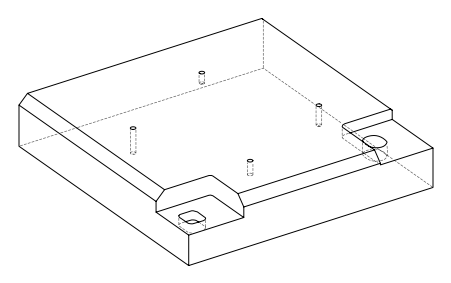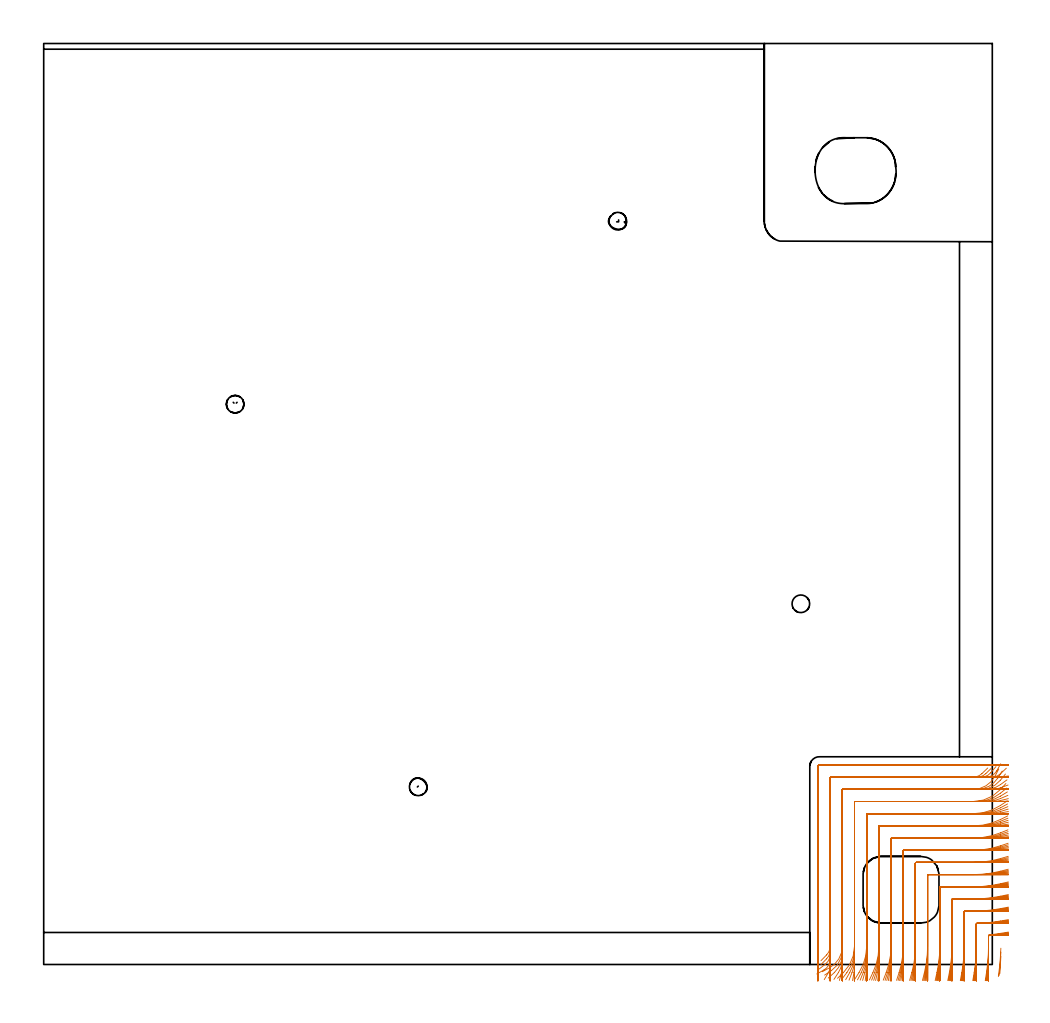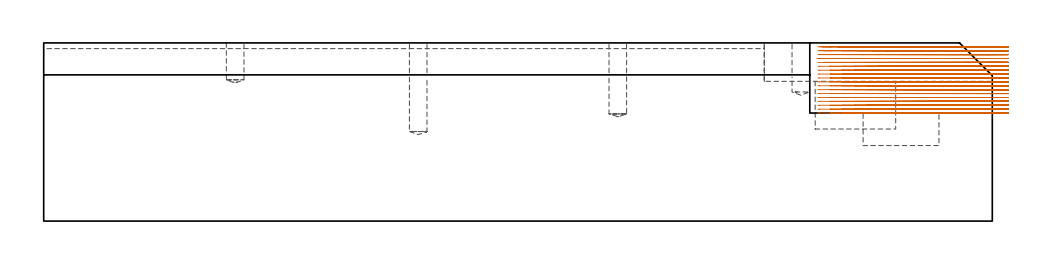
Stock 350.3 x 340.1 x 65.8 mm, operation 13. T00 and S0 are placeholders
(PLAN: 15 operations, 6 tool changes, 86.7 min)
(1 SPOT_DRILL | STEP1POCKET | NXT0321_9005460120000 | 0.03 min | 0 mm3)
(2 SPOT_DRILL_1 | STEP1POCKET_1 | NXT0321_9005460120000 | 0.03 min | 0 mm3)
(3 SPOT_DRILL_2 | STEP1POCKET_2 | NXT0321_9005460120000 | 0.03 min | 0 mm3)
(4 SPOT_DRILL_3 | STEP1POCKET_3 | NXT0321_9005460120000 | 0.03 min | 0 mm3)
(5 DRILL_BLIND_HOLE_INTO_CENTER | STEP1POCKET | NXT0301_036 | 0.07 min | 461 mm3)
(6 DRILL_BLIND_HOLE_INTO_CENTER_1 | STEP1POCKET_1 | NXT0301_036 | 0.15 min | 1090 mm3)
(7 DRILL_BLIND_HOLE_INTO_CENTER_2 | STEP1POCKET_2 | NXT0301_036 | 0.09 min | 610 mm3)
(8 DRILL_BLIND_HOLE_INTO_CENTER_3 | STEP1POCKET_3 | NXT0301_036 | 0.12 min | 876 mm3)
(9 AREA_MILL | FG_CHAMFER_SURFACE | UGT0205_001 | 2.28 min | 589 mm3)
(10 AREA_MILL_1 | FG_CHAMFER_SURFACE_1 | UGT0205_001 | 11.5 min | 20148 mm3)
(11 AREA_MILL_2 | FG_CHAMFER_SURFACE_2 | UGT0205_001 | 7.81 min | 14885 mm3)
(12 MILL_CORNER_NOTCH_RECTANGULAR | CORNER_NOTCH_RECTANGULAR | NXT0201_011 | Follow Part, ap 3, ae 75% | 9.17 min | 86854 mm3)
(13 MILL_CORNER_NOTCH_RECTANGULAR_1 | CORNER_NOTCH_RECTANGULAR_1 | NXT0201_008 | Follow Part, ap 1.5, ae 75% | 53.15 min | 132902 mm3)
(14 MILL_RECTANGULAR_POCKET | POCKET_RECTANGULAR_STRAIGHT | UGT0201_133 | Follow Part, ap 3.75, ae 75% | 0.95 min | 10909 mm3)
(15 MILL_RECTANGULAR_POCKET_1 | POCKET_RECTANGULAR_STRAIGHT_1 | NXT0201_011 | Follow Part, ap 3, ae 75% | 1.31 min | 7810 mm3)
(TOOL NXT0321_9005460120000 | NC Spot Drill, 142deg, 12mm, Carbide, Uncoated | D12 PA142 FL30 Z2)
(TOOL NXT0301_036 | Carbide Drill 6.5mm [860.1-0650-033A1-MM 2214] | D6.5 PA140 FL53 Z2)
(TOOL UGT0205_001 | Chamfer Mill 20 x 3 x 45 deg. | D20 FL50 Z2)
(TOOL NXT0201_011 | ENDMILL 12mm [2P460-1200-NA 1630] | D12 FL38 Z6)
(TOOL NXT0201_008 | ENDMILL 6mm [2P460-0600-NA 1630] | D6 FL26 Z6)
(TOOL UGT0201_133 | Carbide End Mill 15.0 | D15 FL30 Z4)
(OP 13 MILL_CORNER_NOTCH_RECTANGULAR_1)
G17 G21 G94 G90
T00 M6
G54
G17 G0 G90 X353.463 Y6.009 S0 M3
G43 Z75.8 H1
Z64.361
G94 G1 X353.3 Y3.014 F250.
G2 X352.903 Y-1.492 R67.5
G1 X352.539 Y-4.47
G0 Z75.8
X356.262 Y11.971
Z64.361
G1 X353.3 Y11.496
G2 X349.168 Y10.972 R63. F500.
G3 X348.9 Y10.678 R0.3
G1 Y6.687
G2 X348.151 Y-3. R63.
G1 X347.69 Y-5.964 F250.
G0 Z75.8
X356.256 Y16.57
Z64.361
G1 X353.3 Y16.058
G2 X344.689 Y15.216 R58.5 F500.
G3 X344.4 Y14.92 R0.3
G1 Y6.687
G2 X343.592 Y-3. R58.5
G1 X343.096 Y-5.959 F250.
G0 Z75.8
X356.248 Y21.185
Z64.361
G1 X353.3 Y20.631
G2 X343.318 Y19.7 R54. F500.
G1 X340.196
G3 X339.9 Y19.404 R0.3
G1 Y6.687
G2 X339.024 Y-3. R54.
G1 X338.486 Y-5.951 F250.
G0 Z75.8
X356.238 Y25.822
Z64.361
G1 X353.3 Y25.217
G2 X343.318 Y24.2 R49.5 F500.
G1 X335.696
G3 X335.4 Y23.904 R0.3
G1 Y6.687
G2 X334.443 Y-3. R49.5
G1 X333.856 Y-5.942 F250.
G0 Z75.8
X356.225 Y30.487
Z64.361
G1 X353.3 Y29.821
G2 X343.318 Y28.7 R45. F500.
G1 X331.196
G3 X330.9 Y28.404 R0.3
G1 Y6.687
G2 X329.845 Y-3. R45.
G1 X329.199 Y-5.93 F250.
G0 Z75.8
X356.207 Y35.189
Z64.361
G1 X353.3 Y34.449
G2 X343.318 Y33.2 R40.5 F500.
G1 X326.697
G3 X326.4 Y32.903 R0.3
G1 Y6.687
G2 X325.225 Y-3. R40.5
G1 X324.507 Y-5.913 F250.
G0 Z75.8
X356.182 Y39.943
Z64.361
G1 X353.3 Y39.112
G2 X343.318 Y37.7 R36. F500.
G1 X322.197
G3 X321.9 Y37.403 R0.3
G1 Y6.687
G2 X320.572 Y-3. R36.
G1 X319.765 Y-5.889 F250.
G0 Z75.8
X356.145 Y44.774
Z64.361
G1 X353.3 Y43.823
G2 X343.318 Y42.2 R31.5 F500.
G1 X317.697
G3 X317.4 Y41.903 R0.3
G1 Y6.687
G2 X315.874 Y-3. R31.5
G1 X314.951 Y-5.855 F250.
G0 Z75.8
X356.087 Y49.722
Z64.361
G1 X353.3 Y48.613
G2 X343.318 Y46.7 R27. F500.
G1 X313.197
G3 X312.9 Y46.403 R0.3
G1 Y6.687
G2 X311.103 Y-3. R27.
G1 X310.026 Y-5.8 F250.
G0 Z75.8
X355.989 Y54.866
Z64.361
G1 X353.3 Y53.535
G2 X343.318 Y51.2 R22.5 F500.
G1 X308.697
G3 X308.4 Y50.903 R0.3
G1 Y6.687
G2 X306.208 Y-3. R22.5
G1 X304.917 Y-5.708 F250.
G0 Z75.8
X355.796 Y60.385
Z64.361
G1 X353.3 Y58.721
G2 X343.318 Y55.7 R18. F500.
G1 X304.197
G3 X303.9 Y55.403 R0.3
G1 Y6.687
G2 X301.071 Y-3. R18.
G1 X299.457 Y-5.529 F250.
G0 Z75.8
X355.32 Y66.829
Z64.361
G1 X353.3 Y64.611
G2 X343.318 Y60.2 R13.5 F500.
G1 X299.697
G3 X299.4 Y59.903 R0.3
G1 Y6.687
G2 X295.303 Y-3. R13.5
G1 X293.151 Y-5.09 F250.
G0 Z75.8
X352.684 Y72.189
Z64.361
G1 X351.294 Y69.53
G2 X343.318 Y64.7 R9. F500.
G1 X295.198
G3 X294.9 Y64.402 R0.3
G1 Y6.687
G2 X290.167 Y-1.238 R9.
G1 X287.526 Y-2.66 F250.
G0 Z75.8
X348.604 Y72.558
Z64.361
G1 X346.451 Y70.469
G2 X343.318 Y69.2 R4.5 F500.
G1 X290.698
G3 X290.4 Y68.902 R0.3
G1 Y6.687
G2 X289.124 Y3.547 R4.5
G1 X287.03 Y1.398 F250.
G0 Z75.8
X346.318 Y73.7
Z64.361
G1 X343.318
X286.4 F500.
G3 X285.9 Y73.2 R0.5
G1 Y6.687
Y3.687 F250.
G0 Z75.8
X353.463 Y4.565
Z62.922
G1 X353.3 Y1.569
G2 X353.105 Y-1.065 R67.5
G1 X352.824 Y-4.052
G0 Z75.8
X356.272 Y11.689
Z62.922
G1 X353.3 Y11.282
G2 X349.175 Y10.855 R63. F500.
G3 X348.9 Y10.561 R0.3
G1 Y5.242
G2 X348.359 Y-3. R63.
G1 X347.966 Y-5.974 F250.
G0 Z75.8
X356.268 Y16.266
Z62.922
G1 X353.3 Y15.828
G2 X344.753 Y15.2 R58.5 F500.
G1 X344.696
G3 X344.4 Y14.904 R0.3
G1 Y5.242
G2 X343.816 Y-3. R58.5
G1 X343.394 Y-5.97 F250.
G0 Z75.8
X356.262 Y20.856
Z62.922
G1 X353.3 Y20.381
G2 X344.753 Y19.7 R54. F500.
G1 X340.196
G3 X339.9 Y19.404 R0.3
G1 Y5.242
G2 X339.267 Y-3. R54.
G1 X338.809 Y-5.965 F250.
G0 Z75.8
X356.255 Y25.461
Z62.922
G1 X353.3 Y24.943
G2 X344.753 Y24.2 R49.5 F500.
G1 X335.696
G3 X335.4 Y23.904 R0.3
G1 Y5.242
G2 X334.709 Y-3. R49.5
G1 X334.209 Y-5.958 F250.
G0 Z75.8
X356.245 Y30.089
Z62.922
G1 X353.3 Y29.519
G2 X344.753 Y28.7 R45. F500.
G1 X331.196
G3 X330.9 Y28.404 R0.3
G1 Y5.242
G2 X330.139 Y-3. R45.
G1 X329.589 Y-5.949 F250.
G0 Z75.8
X356.232 Y34.745
Z62.922
G1 X353.3 Y34.112
G2 X344.753 Y33.2 R40.5 F500.
G1 X326.697
G3 X326.4 Y32.903 R0.3
G1 Y5.242
G2 X325.552 Y-3. R40.5
G1 X324.942 Y-5.937 F250.
G0 Z75.8
X356.214 Y39.442
Z62.922
G1 X353.3 Y38.729
G2 X344.753 Y37.7 R36. F500.
G1 X322.197
G3 X321.9 Y37.403 R0.3
G1 Y5.242
G2 X320.944 Y-3. R36.
G1 X320.257 Y-5.92 F250.
G0 Z75.8
X356.187 Y44.196
Z62.922
G1 X353.3 Y43.382
G2 X344.753 Y42.2 R31.5 F500.
G1 X317.697
G3 X317.4 Y41.903 R0.3
G1 Y5.242
G2 X316.303 Y-3. R31.5
G1 X315.518 Y-5.895 F250.
G0 Z75.8
X356.146 Y49.038
Z62.922
G1 X353.3 Y48.088
G2 X344.753 Y46.7 R27. F500.
G1 X313.197
G3 X312.9 Y46.403 R0.3
G1 Y5.242
G2 X311.611 Y-3. R27.
G1 X310.695 Y-5.857 F250.
G0 Z75.8
X356.075 Y54.026
Z62.922
G1 X353.3 Y52.887
G2 X344.753 Y51.2 R22.5 F500.
G1 X308.697
G3 X308.4 Y50.903 R0.3
G1 Y5.242
G2 X306.836 Y-3. R22.5
G1 X305.737 Y-5.791 F250.
G0 Z75.8
X355.94 Y59.283
Z62.922
G1 X353.3 Y57.859
G2 X344.753 Y55.7 R18. F500.
G1 X304.197
G3 X303.9 Y55.403 R0.3
G1 Y5.242
G2 X301.902 Y-3. R18.
G1 X300.528 Y-5.667 F250.
G0 Z75.8
X355.622 Y65.149
Z62.922
G1 X353.3 Y63.25
G2 X344.753 Y60.2 R13.5 F500.
G1 X299.697
G3 X299.4 Y59.903 R0.3
G1 Y5.242
G2 X296.592 Y-3. R13.5
G1 X294.76 Y-5.376 F250.
G0 Z75.8
X353.965 Y71.432
Z62.922
G1 X352.363 Y68.895
G2 X344.753 Y64.7 R9. F500.
G1 X295.198
G3 X294.9 Y64.402 R0.3
G1 Y5.242
G2 X290.876 Y-2.257 R9.
G1 X288.376 Y-3.916 F250.
G0 Z75.8
X350.041 Y72.564
Z62.922
G1 X347.89 Y70.473
G2 X344.753 Y69.2 R4.5 F500.
G1 X290.698
G3 X290.4 Y68.902 R0.3
G1 Y5.242
G2 X289.119 Y2.098 R4.5
G1 X287.023 Y-0.048 F250.
G0 Z75.8
X347.753 Y73.7
Z62.922
G1 X344.753
X286.4 F500.
G3 X285.9 Y73.2 R0.5
G1 Y5.242
Y2.242 F250.
G0 Z75.8
X353.463 Y2.99
Z61.483
G1 X353.3 Y-0.006
G2 X353.281 Y-0.335 R67.5
G1 X353.103 Y-3.33
G0 Z75.8
X356.281 Y11.426
Z61.483
G1 X353.3 Y11.092
G2 X349.182 Y10.767 R63. F500.
G3 X348.9 Y10.471 R0.3
G1 Y3.667
G2 X348.546 Y-3. R63.
G1 X348.229 Y-5.983 F250.
G0 Z75.8
X356.278 Y15.982
Z61.483
G1 X353.3 Y15.622
G2 X346.286 Y15.2 R58.5 F500.
G1 X344.696
G3 X344.4 Y14.904 R0.3
G1 Y3.667
G2 X344.019 Y-3. R58.5
G1 X343.677 Y-5.98 F250.
G0 Z75.8
X356.275 Y20.547
Z61.483
G1 X353.3 Y20.157
G2 X346.286 Y19.7 R54. F500.
G1 X340.196
G3 X339.9 Y19.404 R0.3
G1 Y3.667
G2 X339.487 Y-3. R54.
G1 X339.116 Y-5.977 F250.
G0 Z75.8
X356.27 Y25.125
Z61.483
G1 X353.3 Y24.699
G2 X346.286 Y24.2 R49.5 F500.
G1 X335.696
G3 X335.4 Y23.904 R0.3
G1 Y3.667
G2 X334.949 Y-3. R49.5
G1 X334.545 Y-5.973 F250.
G0 Z75.8
X356.263 Y29.718
Z61.483
G1 X353.3 Y29.25
G2 X346.286 Y28.7 R45. F500.
G1 X331.196
G3 X330.9 Y28.404 R0.3
G1 Y3.667
G2 X330.403 Y-3. R45.
G1 X329.959 Y-5.967 F250.
G0 Z75.8
X356.255 Y34.332
Z61.483
G1 X353.3 Y33.812
G2 X346.286 Y33.2 R40.5 F500.
G1 X326.697
G3 X326.4 Y32.903 R0.3
G1 Y3.667
G2 X325.847 Y-3. R40.5
G1 X325.354 Y-5.959 F250.
G0 Z75.8
X356.243 Y38.974
Z61.483
G1 X353.3 Y38.39
G2 X346.286 Y37.7 R36. F500.
G1 X322.197
G3 X321.9 Y37.403 R0.3
G1 Y3.667
G2 X321.277 Y-3. R36.
G1 X320.722 Y-5.948 F250.
G0 Z75.8
X356.225 Y43.659
Z61.483
G1 X353.3 Y42.991
G2 X346.286 Y42.2 R31.5 F500.
G1 X317.697
G3 X317.4 Y41.903 R0.3
G1 Y3.667
G2 X316.686 Y-3. R31.5
G1 X316.051 Y-5.932 F250.
G0 Z75.8
X356.197 Y48.406
Z61.483
G1 X353.3 Y47.627
G2 X346.286 Y46.7 R27. F500.
G1 X313.197
G3 X312.9 Y46.403 R0.3
G1 Y3.667
G2 X312.064 Y-3. R27.
G1 X311.323 Y-5.907 F250.
G0 Z75.8
X356.151 Y53.257
Z61.483
G1 X353.3 Y52.321
G2 X346.286 Y51.2 R22.5 F500.
G1 X308.697
G3 X308.4 Y50.903 R0.3
G1 Y3.667
G2 X307.39 Y-3. R22.5
G1 X306.501 Y-5.865 F250.
G0 Z75.8
X356.063 Y58.292
Z61.483
G1 X353.3 Y57.123
G2 X346.286 Y55.7 R18. F500.
G1 X304.197
G3 X303.9 Y55.403 R0.3
G1 Y3.667
G2 X302.62 Y-3. R18.
G1 X301.509 Y-5.787 F250.
G0 Z75.8
X355.863 Y63.724
Z61.483
G1 X353.3 Y62.165
G2 X346.286 Y60.2 R13.5 F500.
G1 X299.697
G3 X299.4 Y59.903 R0.3
G1 Y3.667
G2 X297.639 Y-3. R13.5
G1 X296.157 Y-5.609 F250.
G0 Z75.8
X355.157 Y70.338
Z61.483
G1 X353.261 Y68.013
G2 X346.286 Y64.7 R9. F500.
G1 X295.198
G3 X294.9 Y64.402 R0.3
G1 Y3.667
G2 X291.946 Y-3. R9.
G1 X289.723 Y-5.015 F250.
G0 Z75.8
X351.659 Y73.083
Z61.483
G1 X349.721 Y70.793
G2 X346.286 Y69.2 R4.5 F500.
G1 X290.698
G3 X290.4 Y68.902 R0.3
G1 Y3.667
G2 X288.648 Y0.104 R4.5
G1 X286.272 Y-1.728 F250.
G0 Z75.8
X349.286 Y73.7
Z61.483
G1 X346.286
X286.4 F500.
G3 X285.9 Y73.2 R0.5
G1 Y3.667
Y0.667 F250.
G0 Z75.8
X356.289 Y11.174
Z60.044
G1 X353.3 Y10.923
G2 X349.19 Y10.711 R63. F500.
G3 X348.9 Y10.415 R0.3
G1 Y1.89
G2 X348.71 Y-3. R63.
G1 X348.477 Y-5.991 F250.
G0 Z75.8
X356.288 Y15.711
Z60.044
G1 X353.3 Y15.44
G2 X348.009 Y15.2 R58.5 F500.
G1 X344.696
G3 X344.4 Y14.904 R0.3
G1 Y1.89
G2 X344.195 Y-3. R58.5
G1 X343.944 Y-5.99 F250.
G0 Z75.8
X356.286 Y20.254
Z60.044
G1 X353.3 Y19.96
G2 X348.009 Y19.7 R54. F500.
G1 X340.196
G3 X339.9 Y19.404 R0.3
G1 Y1.89
G2 X339.678 Y-3. R54.
G1 X339.406 Y-5.988 F250.
G0 Z75.8
X356.283 Y24.804
Z60.044
G1 X353.3 Y24.484
G2 X348.009 Y24.2 R49.5 F500.
G1 X335.696
G3 X335.4 Y23.904 R0.3
G1 Y1.89
G2 X335.158 Y-3. R49.5
G1 X334.862 Y-5.985 F250.
G0 Z75.8
X356.279 Y29.365
Z60.044
G1 X353.3 Y29.012
G2 X348.009 Y28.7 R45. F500.
G1 X331.196
G3 X330.9 Y28.404 R0.3
G1 Y1.89
G2 X330.634 Y-3. R45.
G1 X330.308 Y-5.982 F250.
G0 Z75.8
X356.274 Y33.939
Z60.044
G1 X353.3 Y33.547
G2 X348.009 Y33.2 R40.5 F500.
G1 X326.697
G3 X326.4 Y32.903 R0.3
G1 Y1.89
G2 X326.104 Y-3. R40.5
G1 X325.741 Y-5.978 F250.
G0 Z75.8
X356.267 Y38.532
Z60.044
G1 X353.3 Y38.091
G2 X348.009 Y37.7 R36. F500.
G1 X322.197
G3 X321.9 Y37.403 R0.3
G1 Y1.89
G2 X321.566 Y-3. R36.
G1 X321.159 Y-5.972 F250.
G0 Z75.8
X356.257 Y43.151
Z60.044
G1 X353.3 Y42.647
G2 X348.009 Y42.2 R31.5 F500.
G1 X317.697
G3 X317.4 Y41.903 R0.3
G1 Y1.89
G2 X317.018 Y-3. R31.5
G1 X316.552 Y-5.964 F250.
G0 Z75.8
X356.242 Y47.811
Z60.044
G1 X353.3 Y47.223
G2 X348.009 Y46.7 R27. F500.
G1 X313.197
G3 X312.9 Y46.403 R0.3
G1 Y1.89
G2 X312.453 Y-3. R27.
G1 X311.91 Y-5.95 F250.
G0 Z75.8
X356.216 Y52.536
Z60.044
G1 X353.3 Y51.831
G2 X348.009 Y51.2 R22.5 F500.
G1 X308.697
G3 X308.4 Y50.903 R0.3
G1 Y1.89
G2 X307.862 Y-3. R22.5
G1 X307.21 Y-5.928 F250.
G0 Z75.8
X356.168 Y57.377
Z60.044
G1 X353.3 Y56.495
G2 X348.009 Y55.7 R18. F500.
G1 X304.197
G3 X303.9 Y55.403 R0.3
G1 Y1.89
G2 X303.223 Y-3. R18.
G1 X302.408 Y-5.887 F250.
G0 Z75.8
X356.06 Y62.456
Z60.044
G1 X353.3 Y61.28
G2 X348.009 Y60.2 R13.5 F500.
G1 X299.697
G3 X299.4 Y59.903 R0.3
G1 Y1.89
G2 X298.483 Y-3. R13.5
G1 X297.397 Y-5.796 F250.
G0 Z75.8
X355.727 Y68.183
Z60.044
G1 X353.3 Y66.419
G2 X348.009 Y64.7 R9. F500.
G1 X295.198
G3 X294.9 Y64.402 R0.3
G1 Y1.89
G2 X293.456 Y-3. R9.
G1 X291.826 Y-5.519 F250.
G0 Z75.8
X353.401 Y74.123
Z60.044
G1 X351.937 Y71.504
G2 X348.009 Y69.2 R4.5 F500.
G1 X290.698
G3 X290.4 Y68.902 R0.3
G1 Y1.89
G2 X288.1 Y-2.036 R4.5
G1 X285.483 Y-3.502 F250.
G0 Z75.8
X351.009 Y73.7
Z60.044
G1 X348.009
X286.4 F500.
G3 X285.9 Y73.2 R0.5
G1 Y1.89
Y-1.11 F250.
G0 Z75.8
X356.296 Y10.923
Z58.605
G1 X353.3 Y10.776
G2 X350.213 Y10.7 R63. F500.
G1 X349.196
G3 X348.9 Y10.404 R0.3
G1 Y-0.704
G2 X348.858 Y-3. R63.
G1 X348.749 Y-5.998 F250.
G0 Z75.8
X356.296 Y15.44
Z58.605
G1 X353.3 Y15.282
G2 X350.213 Y15.2 R58.5 F500.
G1 X344.696
G3 X344.4 Y14.904 R0.3
G1 Y-0.704
G2 X344.355 Y-3. R58.5
G1 X344.237 Y-5.998 F250.
G0 Z75.8
X356.295 Y19.96
Z58.605
G1 X353.3 Y19.788
G2 X350.213 Y19.7 R54. F500.
G1 X340.196
G3 X339.9 Y19.404 R0.3
G1 Y-0.704
G2 X339.851 Y-3. R54.
G1 X339.724 Y-5.997 F250.
G0 Z75.8
X356.294 Y24.483
Z58.605
G1 X353.3 Y24.296
G2 X350.213 Y24.2 R49.5 F500.
G1 X335.696
G3 X335.4 Y23.904 R0.3
G1 Y-0.704
G2 X335.347 Y-3. R49.5
G1 X335.208 Y-5.997 F250.
G0 Z75.8
X356.293 Y29.012
Z58.605
G1 X353.3 Y28.806
G2 X350.213 Y28.7 R45. F500.
G1 X331.196
G3 X330.9 Y28.404 R0.3
G1 Y-0.704
G2 X330.841 Y-3. R45.
G1 X330.688 Y-5.996 F250.
G0 Z75.8
X356.291 Y33.547
Z58.605
G1 X353.3 Y33.318
G2 X350.213 Y33.2 R40.5 F500.
G1 X326.697
G3 X326.4 Y32.903 R0.3
G1 Y-0.704
G2 X326.335 Y-3. R40.5
G1 X326.165 Y-5.995 F250.
G0 Z75.8
X356.289 Y38.09
Z58.605
G1 X353.3 Y37.833
G2 X350.213 Y37.7 R36. F500.
G1 X322.197
G3 X321.9 Y37.403 R0.3
G1 Y-0.704
G2 X321.827 Y-3. R36.
G1 X321.635 Y-5.994 F250.
G0 Z75.8
X356.286 Y42.646
Z58.605
G1 X353.3 Y42.352
G2 X350.213 Y42.2 R31.5 F500.
G1 X317.697
G3 X317.4 Y41.903 R0.3
G1 Y-0.704
G2 X317.316 Y-3. R31.5
G1 X317.098 Y-5.992 F250.
G0 Z75.8
X356.28 Y47.22
Z58.605
G1 X353.3 Y46.877
G2 X350.213 Y46.7 R27. F500.
G1 X313.197
G3 X312.9 Y46.403 R0.3
G1 Y-0.704
G2 X312.802 Y-3. R27.
G1 X312.547 Y-5.989 F250.
G0 Z75.8
X356.272 Y51.824
Z58.605
G1 X353.3 Y51.413
G2 X350.213 Y51.2 R22.5 F500.
G1 X308.697
G3 X308.4 Y50.903 R0.3
G1 Y-0.704
G2 X308.283 Y-3. R22.5
G1 X307.976 Y-5.984 F250.
G0 Z75.8
X356.256 Y56.481
Z58.605
G1 X353.3 Y55.967
G2 X350.213 Y55.7 R18. F500.
G1 X304.197
G3 X303.9 Y55.403 R0.3
G1 Y-0.704
G2 X303.753 Y-3. R18.
G1 X303.37 Y-5.975 F250.
G0 Z75.8
X356.221 Y61.244
Z58.605
G1 X353.3 Y60.558
G2 X350.213 Y60.2 R13.5 F500.
G1 X299.697
G3 X299.4 Y59.903 R0.3
G1 Y-0.704
G2 X299.203 Y-3. R13.5
G1 X298.693 Y-5.956 F250.
G0 Z75.8
X356.118 Y66.275
Z58.605
G1 X353.3 Y65.246
G2 X350.213 Y64.7 R9. F500.
G1 X295.198
G3 X294.9 Y64.402 R0.3
G1 Y-0.704
G2 X294.602 Y-3. R9.
G1 X293.837 Y-5.901 F250.
G0 Z75.8
X355.483 Y72.484
Z58.605
G1 X353.3 Y70.426
G2 X350.213 Y69.2 R4.5 F500.
G1 X290.698
G3 X290.4 Y68.902 R0.3
G1 Y-0.704
G2 X289.77 Y-3. R4.5
G1 X288.239 Y-5.58 F250.
G0 Z75.8
X353.213 Y73.7
Z58.605
G1 X350.213
X286.4 F500.
G3 X285.9 Y73.2 R0.5
G1 Y-0.704
Y-3.704 F250.
G0 Z75.8
X356.3 Y10.73
Z57.167
G1 X353.3 Y10.703
G2 X352.731 Y10.7 R63. F500.
G1 X349.196
G3 X348.9 Y10.404 R0.3
G1 Y-2.632
G2 X348.899 Y-3. R63.
G1 X348.881 Y-6. F250.
G0 Z75.8
X356.3 Y15.232
Z57.167
G1 X353.3 Y15.203
G2 X352.731 Y15.2 R58.5 F500.
G1 X344.696
G3 X344.4 Y14.904 R0.3
G1 Y-2.632
G2 X344.399 Y-3. R58.5
G1 X344.38 Y-6. F250.
G0 Z75.8
X356.3 Y19.735
Z57.167
G1 X353.3 Y19.703
G2 X352.731 Y19.7 R54. F500.
G1 X340.196
G3 X339.9 Y19.404 R0.3
G1 Y-2.632
G2 X339.899 Y-3. R54.
G1 X339.878 Y-6. F250.
G0 Z75.8
X356.3 Y24.238
Z57.167
G1 X353.3 Y24.203
G2 X352.731 Y24.2 R49.5 F500.
G1 X335.696
G3 X335.4 Y23.904 R0.3
G1 Y-2.632
G2 X335.399 Y-3. R49.5
G1 X335.376 Y-6. F250.
G0 Z75.8
X356.3 Y28.742
Z57.167
G1 X353.3 Y28.704
G2 X352.731 Y28.7 R45. F500.
G1 X331.196
G3 X330.9 Y28.404 R0.3
G1 Y-2.632
G2 X330.898 Y-3. R45.
G1 X330.874 Y-6. F250.
G0 Z75.8
X356.3 Y33.246
Z57.167
G1 X353.3 Y33.204
G2 X352.731 Y33.2 R40.5 F500.
G1 X326.697
G3 X326.4 Y32.903 R0.3
G1 Y-2.632
G2 X326.398 Y-3. R40.5
G1 X326.371 Y-6. F250.
G0 Z75.8
X356.3 Y37.752
Z57.167
G1 X353.3 Y37.705
G2 X352.731 Y37.7 R36. F500.
G1 X322.197
G3 X321.9 Y37.403 R0.3
G1 Y-2.632
G2 X321.898 Y-3. R36.
G1 X321.867 Y-6. F250.
G0 Z75.8
X356.3 Y42.259
Z57.167
G1 X353.3 Y42.205
G2 X352.731 Y42.2 R31.5 F500.
G1 X317.697
G3 X317.4 Y41.903 R0.3
G1 Y-2.632
G2 X317.398 Y-3. R31.5
G1 X317.363 Y-6. F250.
G0 Z75.8
X356.299 Y46.769
Z57.167
G1 X353.3 Y46.706
G2 X352.731 Y46.7 R27. F500.
G1 X313.197
G3 X312.9 Y46.403 R0.3
G1 Y-2.632
G2 X312.897 Y-3. R27.
G1 X312.857 Y-6. F250.
G0 Z75.8
X356.299 Y51.283
Z57.167
G1 X353.3 Y51.207
G2 X352.731 Y51.2 R22.5 F500.
G1 X308.697
G3 X308.4 Y50.903 R0.3
G1 Y-2.632
G2 X308.397 Y-3. R22.5
G1 X308.348 Y-6. F250.
G0 Z75.8
X356.299 Y55.804
Z57.167
G1 X353.3 Y55.709
G2 X352.731 Y55.7 R18. F500.
G1 X304.197
G3 X303.9 Y55.403 R0.3
G1 Y-2.632
G2 X303.896 Y-3. R18.
G1 X303.835 Y-5.999 F250.
G0 Z75.8
X356.297 Y60.339
Z57.167
G1 X353.3 Y60.212
G2 X352.731 Y60.2 R13.5 F500.
G1 X299.697
G3 X299.4 Y59.903 R0.3
G1 Y-2.632
G2 X299.395 Y-3. R13.5
G1 X299.313 Y-5.999 F250.
G0 Z75.8
X356.294 Y64.908
Z57.167
G1 X353.3 Y64.718
G2 X352.731 Y64.7 R9. F500.
G1 X295.197
G3 X294.9 Y64.403 R0.3
G1 Y-2.632
G2 X294.892 Y-3. R9.
G1 X294.77 Y-5.997 F250.
G0 Z75.8
X356.276 Y69.616
Z57.167
G1 X353.3 Y69.236
G2 X352.731 Y69.2 R4.5 F500.
G1 X290.698
G3 X290.4 Y68.902 R0.3
G1 Y-2.632
G2 X290.385 Y-3. R4.5
G1 X290.139 Y-5.99 F250.
G0 Z75.8
X355.731 Y73.7
Z57.167
G1 X352.731
X286.4 F500.
G3 X285.9 Y73.2 R0.5
G1 Y-2.632
Y-5.632 F250.
G0 Z75.8
X356.3 Y10.7
Z55.728
G1 X353.3
X349.196 F500.
G3 X348.9 Y10.404 R0.3
G1 Y-3.
Y-6. F250.
G0 Z75.8
X356.3 Y15.2
Z55.728
G1 X353.3
X349.196 F500.
X344.696
G3 X344.4 Y14.904 R0.3
G1 Y-3.
Y-6. F250.
G0 Z75.8
X356.3 Y19.7
Z55.728
G1 X353.3
X344.696 F500.
X340.196
G3 X339.9 Y19.404 R0.3
G1 Y-3.
Y-6. F250.
G0 Z75.8
X356.3 Y24.201
Z55.728
G1 X353.3 Y24.2
X340.196 F500.
X335.696
G3 X335.4 Y23.904 R0.3
G1 Y-3.
Y-6. F250.
G0 Z75.8
X356.3 Y28.701
Z55.728
G1 X353.3 Y28.7
X335.696 F500.
X331.196
G3 X330.9 Y28.404 R0.3
G1 Y-3.
Y-6. F250.
G0 Z75.8
X356.3 Y33.201
Z55.728
G1 X353.3 Y33.2
X331.196 F500.
X326.697
G3 X326.4 Y32.903 R0.3
G1 Y-3.
Y-6. F250.
G0 Z75.8
X356.3 Y37.701
Z55.728
G1 X353.3 Y37.7
X326.697 F500.
X322.197
G3 X321.9 Y37.403 R0.3
G1 Y-3.
Y-6. F250.
G0 Z75.8
X356.3 Y42.201
Z55.728
G1 X353.3 Y42.2
X322.197 F500.
X317.697
G3 X317.4 Y41.903 R0.3
G1 Y-3.
Y-6. F250.
G0 Z75.8
X356.3 Y46.701
Z55.728
G1 X353.3 Y46.7
X317.697 F500.
X313.197
G3 X312.9 Y46.403 R0.3
G1 Y-3.
Y-6. F250.
G0 Z75.8
X356.3 Y51.201
Z55.728
G1 X353.3 Y51.2
X313.197 F500.
X308.697
G3 X308.4 Y50.903 R0.3
G1 Y-3.
Y-6. F250.
G0 Z75.8
X356.3 Y55.701
Z55.728
G1 X353.3 Y55.7
X308.697 F500.
X304.197
G3 X303.9 Y55.403 R0.3
G1 Y-3.
Y-6. F250.
G0 Z75.8
X356.3 Y60.202
Z55.728
G1 X353.3 Y60.2
X304.197 F500.
X299.697
G3 X299.4 Y59.903 R0.3
G1 Y-3.
Y-6. F250.
G0 Z75.8
X356.3 Y64.703
Z55.728
G1 X353.3 Y64.7
X299.697 F500.
X295.197
G3 X294.9 Y64.403 R0.3
G1 Y-3.
Y-6. F250.
G0 Z75.8
X356.3 Y69.206
Z55.728
G1 X353.3 Y69.2
X295.197 F500.
X290.698
G3 X290.4 Y68.902 R0.3
G1 Y-3.
Y-6. F250.
G0 Z75.8
X356.291 Y73.7
Z55.728
G1 X353.291
X286.4 F500.
G3 X285.9 Y73.2 R0.5
G1 Y-3.
Y-6. F250.
G0 Z75.8
X356.3 Y10.7
Z54.289
G1 X353.3
X349.196 F500.
G3 X348.9 Y10.404 R0.3
G1 Y-3.
Y-6. F250.
G0 Z75.8
X356.3 Y15.2
Z54.289
G1 X353.3
X344.696 F500.
G3 X344.4 Y14.904 R0.3
G1 Y-3.
Y-6. F250.
G0 Z75.8
X356.3 Y19.7
Z54.289
G1 X353.3
X340.196 F500.
G3 X339.9 Y19.404 R0.3
G1 Y-3.
Y-6. F250.
G0 Z75.8
X356.3 Y24.2
Z54.289
G1 X353.3
X335.696 F500.
G3 X335.4 Y23.904 R0.3
G1 Y-3.
Y-6. F250.
G0 Z75.8
X356.3 Y28.7
Z54.289
G1 X353.3
X331.196 F500.
G3 X330.9 Y28.404 R0.3
G1 Y-3.
Y-6. F250.
G0 Z75.8
X356.3 Y33.2
Z54.289
G1 X353.3
X326.697 F500.
G3 X326.4 Y32.903 R0.3
G1 Y-3.
Y-6. F250.
G0 Z75.8
X356.3 Y37.7
Z54.289
G1 X353.3
X322.197 F500.
G3 X321.9 Y37.403 R0.3
G1 Y-3.
Y-6. F250.
G0 Z75.8
X356.3 Y42.2
Z54.289
G1 X353.3
X317.697 F500.
G3 X317.4 Y41.903 R0.3
G1 Y-3.
Y-6. F250.
G0 Z75.8
X356.3 Y46.7
Z54.289
G1 X353.3
X313.197 F500.
G3 X312.9 Y46.403 R0.3
G1 Y-3.
Y-6. F250.
G0 Z75.8
X356.3 Y51.2
Z54.289
G1 X353.3
X308.697 F500.
G3 X308.4 Y50.903 R0.3
G1 Y-3.
Y-6. F250.
G0 Z75.8
X356.3 Y55.7
Z54.289
G1 X353.3
X304.197 F500.
G3 X303.9 Y55.403 R0.3
G1 Y-3.
Y-6. F250.
G0 Z75.8
X356.3 Y60.2
Z54.289
G1 X353.3
X299.697 F500.
G3 X299.4 Y59.903 R0.3
G1 Y-3.
Y-6. F250.
G0 Z75.8
X356.3 Y64.7
Z54.289
G1 X353.3
X295.198 F500.
G3 X294.9 Y64.402 R0.3
G1 Y-3.
Y-6. F250.
G0 Z75.8
X356.3 Y69.2
Z54.289
G1 X353.3
X290.698 F500.
G3 X290.4 Y68.902 R0.3
G1 Y-3.
Y-6. F250.
G0 Z75.8
X356.3 Y73.7
Z54.289
G1 X353.3
X286.4 F500.
G3 X285.9 Y73.2 R0.5
G1 Y-3.
Y-6. F250.
G0 Z75.8
X356.3 Y10.7
Z52.85
G1 X353.3
X349.196 F500.
G3 X348.9 Y10.404 R0.3
G1 Y-3.
Y-6. F250.
G0 Z75.8
X356.3 Y15.2
Z52.85
G1 X353.3
X344.696 F500.
G3 X344.4 Y14.904 R0.3
G1 Y-3.
Y-6. F250.
G0 Z75.8
X356.3 Y19.7
Z52.85
G1 X353.3
X340.196 F500.
G3 X339.9 Y19.404 R0.3
G1 Y-3.
Y-6. F250.
G0 Z75.8
X356.3 Y24.2
Z52.85
G1 X353.3
X335.696 F500.
G3 X335.4 Y23.904 R0.3
G1 Y-3.
Y-6. F250.
G0 Z75.8
X356.3 Y28.7
Z52.85
G1 X353.3
X331.196 F500.
G3 X330.9 Y28.404 R0.3
G1 Y-3.
Y-6. F250.
G0 Z75.8
X356.3 Y33.2
Z52.85
G1 X353.3
X326.697 F500.
G3 X326.4 Y32.903 R0.3
G1 Y-3.
Y-6. F250.
G0 Z75.8
X356.3 Y37.7
Z52.85
G1 X353.3
X322.197 F500.
G3 X321.9 Y37.403 R0.3
G1 Y-3.
Y-6. F250.
G0 Z75.8
X356.3 Y42.2
Z52.85
G1 X353.3
X317.697 F500.
G3 X317.4 Y41.903 R0.3
G1 Y-3.
Y-6. F250.
G0 Z75.8
X356.3 Y46.7
Z52.85
G1 X353.3
X313.197 F500.
G3 X312.9 Y46.403 R0.3
G1 Y-3.
Y-6. F250.
G0 Z75.8
X356.3 Y51.2
Z52.85
G1 X353.3
X308.697 F500.
G3 X308.4 Y50.903 R0.3
G1 Y-3.
Y-6. F250.
G0 Z75.8
X356.3 Y55.7
Z52.85
G1 X353.3
X304.197 F500.
G3 X303.9 Y55.403 R0.3
G1 Y-3.
Y-6. F250.
G0 Z75.8
X356.3 Y60.2
Z52.85
G1 X353.3
X299.697 F500.
G3 X299.4 Y59.903 R0.3
G1 Y-3.
Y-6. F250.
G0 Z75.8
X356.3 Y64.7
Z52.85
G1 X353.3
X295.197 F500.
G3 X294.9 Y64.403 R0.3
G1 Y-3.
Y-6. F250.
G0 Z75.8
X356.3 Y69.2
Z52.85
G1 X353.3
X290.698 F500.
G3 X290.4 Y68.902 R0.3
G1 Y-3.
Y-6. F250.
G0 Z75.8
X356.3 Y73.7
Z52.85
G1 X353.3
X286.4 F500.
G3 X285.9 Y73.2 R0.5
G1 Y-3.
Y-6. F250.
G0 Z75.8
X356.3 Y10.7
Z51.411
G1 X353.3
X349.196 F500.
G3 X348.9 Y10.404 R0.3
G1 Y-3.
Y-6. F250.
G0 Z75.8
X356.3 Y15.2
Z51.411
G1 X353.3
X344.696 F500.
G3 X344.4 Y14.904 R0.3
G1 Y-3.
Y-6. F250.
G0 Z75.8
X356.3 Y19.7
Z51.411
G1 X353.3
X340.196 F500.
G3 X339.9 Y19.404 R0.3
G1 Y-3.
Y-6. F250.
G0 Z75.8
X356.3 Y24.2
Z51.411
G1 X353.3
X335.696 F500.
G3 X335.4 Y23.904 R0.3
G1 Y-3.
Y-6. F250.
G0 Z75.8
X356.3 Y28.7
Z51.411
G1 X353.3
X331.196 F500.
G3 X330.9 Y28.404 R0.3
G1 Y-3.
Y-6. F250.
G0 Z75.8
X356.3 Y33.2
Z51.411
G1 X353.3
X326.697 F500.
G3 X326.4 Y32.903 R0.3
G1 Y-3.
Y-6. F250.
G0 Z75.8
X356.3 Y37.7
Z51.411
G1 X353.3
X322.197 F500.
G3 X321.9 Y37.403 R0.3
G1 Y-3.
Y-6. F250.
G0 Z75.8
X356.3 Y42.2
Z51.411
G1 X353.3
X317.697 F500.
G3 X317.4 Y41.903 R0.3
G1 Y-3.
Y-6. F250.
G0 Z75.8
X356.3 Y46.7
Z51.411
G1 X353.3
X313.197 F500.
G3 X312.9 Y46.403 R0.3
G1 Y-3.
Y-6. F250.
G0 Z75.8
X356.3 Y51.2
Z51.411
G1 X353.3
X308.697 F500.
G3 X308.4 Y50.903 R0.3
G1 Y-3.
Y-6. F250.
G0 Z75.8
X356.3 Y55.7
Z51.411
G1 X353.3
X304.197 F500.
G3 X303.9 Y55.403 R0.3
G1 Y-3.
Y-6. F250.
G0 Z75.8
X356.3 Y60.2
Z51.411
G1 X353.3
X299.697 F500.
G3 X299.4 Y59.903 R0.3
G1 Y-3.
Y-6. F250.
G0 Z75.8
X356.3 Y64.7
Z51.411
G1 X353.3
X295.197 F500.
G3 X294.9 Y64.403 R0.3
G1 Y-3.
Y-6. F250.
G0 Z75.8
X356.3 Y69.2
Z51.411
G1 X353.3
X290.698 F500.
G3 X290.4 Y68.902 R0.3
G1 Y-3.
Y-6. F250.
G0 Z75.8
X356.3 Y73.7
Z51.411
G1 X353.3
X286.4 F500.
G3 X285.9 Y73.2 R0.5
G1 Y-3.
Y-6. F250.
G0 Z75.8
X356.3 Y10.7
Z49.972
G1 X353.3
X349.196 F500.
G3 X348.9 Y10.404 R0.3
G1 Y-3.
Y-6. F250.
G0 Z75.8
X356.3 Y15.2
Z49.972
G1 X353.3
X344.696 F500.
G3 X344.4 Y14.904 R0.3
G1 Y-3.
Y-6. F250.
G0 Z75.8
X356.3 Y19.7
Z49.972
G1 X353.3
X340.196 F500.
G3 X339.9 Y19.404 R0.3
G1 Y-3.
Y-6. F250.
G0 Z75.8
X356.3 Y24.2
Z49.972
G1 X353.3
X335.696 F500.
G3 X335.4 Y23.904 R0.3
G1 Y-3.
Y-6. F250.
G0 Z75.8
X356.3 Y28.7
Z49.972
G1 X353.3
X331.196 F500.
G3 X330.9 Y28.404 R0.3
G1 Y-3.
Y-6. F250.
G0 Z75.8
X356.3 Y33.2
Z49.972
G1 X353.3
X326.697 F500.
G3 X326.4 Y32.903 R0.3
G1 Y-3.
Y-6. F250.
G0 Z75.8
X356.3 Y37.7
Z49.972
G1 X353.3
X322.197 F500.
G3 X321.9 Y37.403 R0.3
G1 Y-3.
Y-6. F250.
G0 Z75.8
X356.3 Y42.2
Z49.972
G1 X353.3
X317.697 F500.
G3 X317.4 Y41.903 R0.3
G1 Y-3.
Y-6. F250.
G0 Z75.8
X356.3 Y46.7
Z49.972
G1 X353.3
X313.197 F500.
G3 X312.9 Y46.403 R0.3
G1 Y-3.
Y-6. F250.
G0 Z75.8
X356.3 Y51.2
Z49.972
G1 X353.3
X308.697 F500.
G3 X308.4 Y50.903 R0.3
G1 Y-3.
Y-6. F250.
G0 Z75.8
X356.3 Y55.7
Z49.972
G1 X353.3
X304.197 F500.
G3 X303.9 Y55.403 R0.3
G1 Y-3.
Y-6. F250.
G0 Z75.8
X356.3 Y60.2
Z49.972
G1 X353.3
X299.697 F500.
G3 X299.4 Y59.903 R0.3
G1 Y-3.
Y-6. F250.
G0 Z75.8
X356.3 Y64.7
Z49.972
G1 X353.3
X295.197 F500.
G3 X294.9 Y64.403 R0.3
G1 Y-3.
Y-6. F250.
G0 Z75.8
X356.3 Y69.2
Z49.972
G1 X353.3
X290.698 F500.
G3 X290.4 Y68.902 R0.3
G1 Y-3.
Y-6. F250.
G0 Z75.8
X356.3 Y73.7
Z49.972
G1 X353.3
X286.4 F500.
G3 X285.9 Y73.2 R0.5
G1 Y-3.
Y-6. F250.
G0 Z75.8
X356.3 Y10.7
Z48.533
G1 X353.3
X349.196 F500.
G3 X348.9 Y10.404 R0.3
G1 Y-3.
Y-6. F250.
G0 Z75.8
X356.3 Y15.2
Z48.533
G1 X353.3
X344.696 F500.
G3 X344.4 Y14.904 R0.3
G1 Y-3.
Y-6. F250.
G0 Z75.8
X356.3 Y19.7
Z48.533
G1 X353.3
X340.196 F500.
G3 X339.9 Y19.404 R0.3
G1 Y-3.
Y-6. F250.
G0 Z75.8
X356.3 Y24.2
Z48.533
G1 X353.3
X335.696 F500.
G3 X335.4 Y23.904 R0.3
G1 Y-3.
Y-6. F250.
G0 Z75.8
X356.3 Y28.7
Z48.533
G1 X353.3
X331.196 F500.
G3 X330.9 Y28.404 R0.3
G1 Y-3.
Y-6. F250.
G0 Z75.8
X356.3 Y33.2
Z48.533
G1 X353.3
X326.697 F500.
G3 X326.4 Y32.903 R0.3
G1 Y-3.
Y-6. F250.
G0 Z75.8
X356.3 Y37.7
Z48.533
G1 X353.3
X322.197 F500.
G3 X321.9 Y37.403 R0.3
G1 Y-3.
Y-6. F250.
G0 Z75.8
X356.3 Y42.2
Z48.533
G1 X353.3
X317.697 F500.
G3 X317.4 Y41.903 R0.3
G1 Y-3.
Y-6. F250.
G0 Z75.8
X356.3 Y46.7
Z48.533
G1 X353.3
X313.197 F500.
G3 X312.9 Y46.403 R0.3
G1 Y-3.
Y-6. F250.
G0 Z75.8
X356.3 Y51.2
Z48.533
G1 X353.3
X308.697 F500.
G3 X308.4 Y50.903 R0.3
G1 Y-3.
Y-6. F250.
G0 Z75.8
X356.3 Y55.7
Z48.533
G1 X353.3
X304.197 F500.
G3 X303.9 Y55.403 R0.3
G1 Y-3.
Y-6. F250.
G0 Z75.8
X356.3 Y60.2
Z48.533
G1 X353.3
X299.697 F500.
G3 X299.4 Y59.903 R0.3
G1 Y-3.
Y-6. F250.
G0 Z75.8
X356.3 Y64.7
Z48.533
G1 X353.3
X295.197 F500.
G3 X294.9 Y64.403 R0.3
G1 Y-3.
Y-6. F250.
G0 Z75.8
X356.3 Y69.2
Z48.533
G1 X353.3
X290.698 F500.
G3 X290.4 Y68.902 R0.3
G1 Y-3.
Y-6. F250.
G0 Z75.8
X356.3 Y73.7
Z48.533
G1 X353.3
X286.4 F500.
G3 X285.9 Y73.2 R0.5
G1 Y-3.
Y-6. F250.
G0 Z75.8
X356.3 Y10.7
Z47.094
G1 X353.3
X349.196 F500.
G3 X348.9 Y10.404 R0.3
G1 Y-3.
Y-6. F250.
G0 Z75.8
X356.3 Y15.2
Z47.094
G1 X353.3
X344.696 F500.
G3 X344.4 Y14.904 R0.3
G1 Y-3.
Y-6. F250.
G0 Z75.8
X356.3 Y19.7
Z47.094
G1 X353.3
X340.196 F500.
G3 X339.9 Y19.404 R0.3
G1 Y-3.
Y-6. F250.
G0 Z75.8
X356.3 Y24.2
Z47.094
G1 X353.3
X335.696 F500.
G3 X335.4 Y23.904 R0.3
G1 Y-3.
Y-6. F250.
G0 Z75.8
X356.3 Y28.7
Z47.094
G1 X353.3
X331.196 F500.
G3 X330.9 Y28.404 R0.3
G1 Y-3.
Y-6. F250.
G0 Z75.8
X356.3 Y33.2
Z47.094
G1 X353.3
X326.697 F500.
G3 X326.4 Y32.903 R0.3
G1 Y-3.
Y-6. F250.
G0 Z75.8
X356.3 Y37.7
Z47.094
G1 X353.3
X322.197 F500.
G3 X321.9 Y37.403 R0.3
G1 Y-3.
Y-6. F250.
G0 Z75.8
X356.3 Y42.2
Z47.094
G1 X353.3
X317.697 F500.
G3 X317.4 Y41.903 R0.3
G1 Y-3.
Y-6. F250.
G0 Z75.8
X356.3 Y46.7
Z47.094
G1 X353.3
X313.197 F500.
G3 X312.9 Y46.403 R0.3
G1 Y-3.
Y-6. F250.
G0 Z75.8
X356.3 Y51.2
Z47.094
G1 X353.3
X308.697 F500.
G3 X308.4 Y50.903 R0.3
G1 Y-3.
Y-6. F250.
G0 Z75.8
X356.3 Y55.7
Z47.094
G1 X353.3
X304.197 F500.
G3 X303.9 Y55.403 R0.3
G1 Y-3.
Y-6. F250.
G0 Z75.8
X356.3 Y60.2
Z47.094
G1 X353.3
X299.697 F500.
G3 X299.4 Y59.903 R0.3
G1 Y-3.
Y-6. F250.
G0 Z75.8
X356.3 Y64.7
Z47.094
G1 X353.3
X295.197 F500.
G3 X294.9 Y64.403 R0.3
G1 Y-3.
Y-6. F250.
G0 Z75.8
X356.3 Y69.2
Z47.094
G1 X353.3
X290.698 F500.
G3 X290.4 Y68.902 R0.3
G1 Y-3.
Y-6. F250.
G0 Z75.8
X356.3 Y73.7
Z47.094
G1 X353.3
X286.4 F500.
G3 X285.9 Y73.2 R0.5
G1 Y-3.
Y-6. F250.
G0 Z75.8
X356.3 Y10.7
Z45.656
G1 X353.3
X349.196 F500.
G3 X348.9 Y10.404 R0.3
G1 Y-3.
Y-6. F250.
G0 Z75.8
X356.3 Y15.2
Z45.656
G1 X353.3
X344.696 F500.
G3 X344.4 Y14.904 R0.3
G1 Y-3.
Y-6. F250.
G0 Z75.8
X356.3 Y19.7
Z45.656
G1 X353.3
X340.196 F500.
G3 X339.9 Y19.404 R0.3
G1 Y-3.
Y-6. F250.
G0 Z75.8
X356.3 Y24.2
Z45.656
G1 X353.3
X335.696 F500.
G3 X335.4 Y23.904 R0.3
G1 Y-3.
Y-6. F250.
G0 Z75.8
X356.3 Y28.7
Z45.656
G1 X353.3
X331.196 F500.
G3 X330.9 Y28.404 R0.3
G1 Y-3.
Y-6. F250.
G0 Z75.8
X356.3 Y33.2
Z45.656
G1 X353.3
X326.697 F500.
G3 X326.4 Y32.903 R0.3
G1 Y-3.
Y-6. F250.
G0 Z75.8
X356.3 Y37.7
Z45.656
G1 X353.3
X322.197 F500.
G3 X321.9 Y37.403 R0.3
G1 Y-3.
Y-6. F250.
G0 Z75.8
X356.3 Y42.2
Z45.656
G1 X353.3
X317.697 F500.
G3 X317.4 Y41.903 R0.3
G1 Y-3.
Y-6. F250.
G0 Z75.8
X356.3 Y46.7
Z45.656
G1 X353.3
X313.197 F500.
G3 X312.9 Y46.403 R0.3
G1 Y-3.
Y-6. F250.
G0 Z75.8
X356.3 Y51.2
Z45.656
G1 X353.3
X308.697 F500.
G3 X308.4 Y50.903 R0.3
G1 Y-3.
Y-6. F250.
G0 Z75.8
X356.3 Y55.7
Z45.656
G1 X353.3
X304.197 F500.
G3 X303.9 Y55.403 R0.3
G1 Y-3.
Y-6. F250.
G0 Z75.8
X356.3 Y60.2
Z45.656
G1 X353.3
X299.697 F500.
G3 X299.4 Y59.903 R0.3
G1 Y-3.
Y-6. F250.
G0 Z75.8
X356.3 Y64.7
Z45.656
G1 X353.3
X295.197 F500.
G3 X294.9 Y64.403 R0.3
G1 Y-3.
Y-6. F250.
G0 Z75.8
X356.3 Y69.2
Z45.656
G1 X353.3
X290.698 F500.
G3 X290.4 Y68.902 R0.3
G1 Y-3.
Y-6. F250.
G0 Z75.8
X356.3 Y73.7
Z45.656
G1 X353.3
X286.4 F500.
G3 X285.9 Y73.2 R0.5
G1 Y-3.
Y-6. F250.
G0 Z75.8
X356.3 Y10.7
Z44.217
G1 X353.3
X349.196 F500.
G3 X348.9 Y10.404 R0.3
G1 Y-3.
Y-6. F250.
G0 Z75.8
X356.3 Y15.2
Z44.217
G1 X353.3
X344.696 F500.
G3 X344.4 Y14.904 R0.3
G1 Y-3.
Y-6. F250.
G0 Z75.8
X356.3 Y19.7
Z44.217
G1 X353.3
X340.196 F500.
G3 X339.9 Y19.404 R0.3
G1 Y-3.
Y-6. F250.
G0 Z75.8
X356.3 Y24.2
Z44.217
G1 X353.3
X335.696 F500.
G3 X335.4 Y23.904 R0.3
G1 Y-3.
Y-6. F250.
G0 Z75.8
X356.3 Y28.7
Z44.217
G1 X353.3
X331.196 F500.
G3 X330.9 Y28.404 R0.3
G1 Y-3.
Y-6. F250.
G0 Z75.8
X356.3 Y33.2
Z44.217
G1 X353.3
X326.697 F500.
G3 X326.4 Y32.903 R0.3
G1 Y-3.
Y-6. F250.
G0 Z75.8
X356.3 Y37.7
Z44.217
G1 X353.3
X322.197 F500.
G3 X321.9 Y37.403 R0.3
G1 Y-3.
Y-6. F250.
G0 Z75.8
X356.3 Y42.2
Z44.217
G1 X353.3
X317.697 F500.
G3 X317.4 Y41.903 R0.3
G1 Y-3.
Y-6. F250.
G0 Z75.8
X356.3 Y46.7
Z44.217
G1 X353.3
X313.197 F500.
G3 X312.9 Y46.403 R0.3
G1 Y-3.
Y-6. F250.
G0 Z75.8
X356.3 Y51.2
Z44.217
G1 X353.3
X308.697 F500.
G3 X308.4 Y50.903 R0.3
G1 Y-3.
Y-6. F250.
G0 Z75.8
X356.3 Y55.7
Z44.217
G1 X353.3
X304.197 F500.
G3 X303.9 Y55.403 R0.3
G1 Y-3.
Y-6. F250.
G0 Z75.8
X356.3 Y60.2
Z44.217
G1 X353.3
X299.697 F500.
G3 X299.4 Y59.903 R0.3
G1 Y-3.
Y-6. F250.
G0 Z75.8
X356.3 Y64.7
Z44.217
G1 X353.3
X295.197 F500.
G3 X294.9 Y64.403 R0.3
G1 Y-3.
Y-6. F250.
G0 Z75.8
X356.3 Y69.2
Z44.217
G1 X353.3
X290.698 F500.
G3 X290.4 Y68.902 R0.3
G1 Y-3.
Y-6. F250.
G0 Z75.8
X356.3 Y73.7
Z44.217
G1 X353.3
X286.4 F500.
G3 X285.9 Y73.2 R0.5
G1 Y-3.
Y-6. F250.
G0 Z75.8
X356.3 Y10.7
Z42.778
G1 X353.3
X349.196 F500.
G3 X348.9 Y10.404 R0.3
G1 Y-3.
Y-6. F250.
G0 Z75.8
X356.3 Y15.2
Z42.778
G1 X353.3
X344.696 F500.
G3 X344.4 Y14.904 R0.3
G1 Y-3.
Y-6. F250.
G0 Z75.8
X356.3 Y19.7
Z42.778
G1 X353.3
X340.196 F500.
G3 X339.9 Y19.404 R0.3
G1 Y-3.
Y-6. F250.
G0 Z75.8
X356.3 Y24.2
Z42.778
G1 X353.3
X335.696 F500.
G3 X335.4 Y23.904 R0.3
G1 Y-3.
Y-6. F250.
G0 Z75.8
X356.3 Y28.7
Z42.778
G1 X353.3
X331.196 F500.
G3 X330.9 Y28.404 R0.3
G1 Y-3.
Y-6. F250.
G0 Z75.8
X356.3 Y33.2
Z42.778
G1 X353.3
X326.697 F500.
G3 X326.4 Y32.903 R0.3
G1 Y-3.
Y-6. F250.
G0 Z75.8
X356.3 Y37.7
Z42.778
G1 X353.3
X322.197 F500.
G3 X321.9 Y37.403 R0.3
G1 Y-3.
Y-6. F250.
G0 Z75.8
X356.3 Y42.2
Z42.778
G1 X353.3
X317.697 F500.
G3 X317.4 Y41.903 R0.3
G1 Y-3.
Y-6. F250.
G0 Z75.8
X356.3 Y46.7
Z42.778
G1 X353.3
X313.197 F500.
G3 X312.9 Y46.403 R0.3
G1 Y-3.
Y-6. F250.
G0 Z75.8
X356.3 Y51.2
Z42.778
G1 X353.3
X308.697 F500.
G3 X308.4 Y50.903 R0.3
G1 Y-3.
Y-6. F250.
G0 Z75.8
X356.3 Y55.7
Z42.778
G1 X353.3
X304.197 F500.
G3 X303.9 Y55.403 R0.3
G1 Y-3.
Y-6. F250.
G0 Z75.8
X356.3 Y60.2
Z42.778
G1 X353.3
X299.697 F500.
G3 X299.4 Y59.903 R0.3
G1 Y-3.
Y-6. F250.
G0 Z75.8
X356.3 Y64.7
Z42.778
G1 X353.3
X295.197 F500.
G3 X294.9 Y64.403 R0.3
G1 Y-3.
Y-6. F250.
G0 Z75.8
X356.3 Y69.2
Z42.778
G1 X353.3
X290.698 F500.
G3 X290.4 Y68.902 R0.3
G1 Y-3.
Y-6. F250.
G0 Z75.8
X356.3 Y73.7
Z42.778
G1 X353.3
X286.4 F500.
G3 X285.9 Y73.2 R0.5
G1 Y-3.
Y-6. F250.
G0 Z75.8
X356.3 Y10.7
Z41.339
G1 X353.3
X349.196 F500.
G3 X348.9 Y10.404 R0.3
G1 Y-3.
Y-6. F250.
G0 Z75.8
X356.3 Y15.2
Z41.339
G1 X353.3
X344.696 F500.
G3 X344.4 Y14.904 R0.3
G1 Y-3.
Y-6. F250.
G0 Z75.8
X356.3 Y19.7
Z41.339
G1 X353.3
X340.196 F500.
G3 X339.9 Y19.404 R0.3
G1 Y-3.
Y-6. F250.
G0 Z75.8
X356.3 Y24.2
Z41.339
G1 X353.3
X335.696 F500.
G3 X335.4 Y23.904 R0.3
G1 Y-3.
Y-6. F250.
G0 Z75.8
X356.3 Y28.7
Z41.339
G1 X353.3
X331.196 F500.
G3 X330.9 Y28.404 R0.3
G1 Y-3.
Y-6. F250.
G0 Z75.8
X356.3 Y33.2
Z41.339
G1 X353.3
X326.697 F500.
G3 X326.4 Y32.903 R0.3
G1 Y-3.
Y-6. F250.
G0 Z75.8
X356.3 Y37.7
Z41.339
G1 X353.3
X322.197 F500.
G3 X321.9 Y37.403 R0.3
G1 Y-3.
Y-6. F250.
G0 Z75.8
X356.3 Y42.2
Z41.339
G1 X353.3
X317.697 F500.
G3 X317.4 Y41.903 R0.3
G1 Y-3.
Y-6. F250.
G0 Z75.8
X356.3 Y46.7
Z41.339
G1 X353.3
X313.197 F500.
G3 X312.9 Y46.403 R0.3
G1 Y-3.
Y-6. F250.
G0 Z75.8
X356.3 Y51.2
Z41.339
G1 X353.3
X308.697 F500.
G3 X308.4 Y50.903 R0.3
G1 Y-3.
Y-6. F250.
G0 Z75.8
X356.3 Y55.7
Z41.339
G1 X353.3
X304.197 F500.
G3 X303.9 Y55.403 R0.3
G1 Y-3.
Y-6. F250.
G0 Z75.8
X356.3 Y60.2
Z41.339
G1 X353.3
X299.697 F500.
G3 X299.4 Y59.903 R0.3
G1 Y-3.
Y-6. F250.
G0 Z75.8
X356.3 Y64.7
Z41.339
G1 X353.3
X295.197 F500.
G3 X294.9 Y64.403 R0.3
G1 Y-3.
Y-6. F250.
G0 Z75.8
X356.3 Y69.2
Z41.339
G1 X353.3
X290.698 F500.
G3 X290.4 Y68.902 R0.3
G1 Y-3.
Y-6. F250.
G0 Z75.8
X356.3 Y73.7
Z41.339
G1 X353.3
X286.4 F500.
G3 X285.9 Y73.2 R0.5
G1 Y-3.
Y-6. F250.
G0 Z75.8
X356.3 Y10.7
Z39.9
G1 X353.3
X349.196 F500.
G3 X348.9 Y10.404 R0.3
G1 Y-3.
Y-6. F250.
G0 Z75.8
X356.3 Y15.2
Z39.9
G1 X353.3
X344.696 F500.
G3 X344.4 Y14.904 R0.3
G1 Y-3.
Y-6. F250.
G0 Z75.8
X356.3 Y19.7
Z39.9
G1 X353.3
X340.196 F500.
G3 X339.9 Y19.404 R0.3
G1 Y-3.
Y-6. F250.
G0 Z75.8
X356.3 Y24.2
Z39.9
G1 X353.3
X335.696 F500.
G3 X335.4 Y23.904 R0.3
G1 Y-3.
Y-6. F250.
G0 Z75.8
X356.3 Y28.7
Z39.9
G1 X353.3
X331.196 F500.
G3 X330.9 Y28.404 R0.3
G1 Y-3.
Y-6. F250.
G0 Z75.8
X356.3 Y33.2
Z39.9
G1 X353.3
X326.697 F500.
G3 X326.4 Y32.903 R0.3
G1 Y-3.
Y-6. F250.
G0 Z75.8
X356.3 Y37.7
Z39.9
G1 X353.3
X322.197 F500.
G3 X321.9 Y37.403 R0.3
G1 Y-3.
Y-6. F250.
G0 Z75.8
X356.3 Y42.2
Z39.9
G1 X353.3
X317.697 F500.
G3 X317.4 Y41.903 R0.3
G1 Y-3.
Y-6. F250.
G0 Z75.8
X356.3 Y46.7
Z39.9
G1 X353.3
X313.197 F500.
G3 X312.9 Y46.403 R0.3
G1 Y-3.
Y-6. F250.
G0 Z75.8
X356.3 Y51.2
Z39.9
G1 X353.3
X308.697 F500.
G3 X308.4 Y50.903 R0.3
G1 Y-3.
Y-6. F250.
G0 Z75.8
X356.3 Y55.7
Z39.9
G1 X353.3
X304.197 F500.
G3 X303.9 Y55.403 R0.3
G1 Y-3.
Y-6. F250.
G0 Z75.8
X356.3 Y60.2
Z39.9
G1 X353.3
X299.697 F500.
G3 X299.4 Y59.903 R0.3
G1 Y-3.
Y-6. F250.
G0 Z75.8
X356.3 Y64.7
Z39.9
G1 X353.3
X295.197 F500.
G3 X294.9 Y64.403 R0.3
G1 Y-3.
Y-6. F250.
G0 Z75.8
X356.3 Y69.2
Z39.9
G1 X353.3
X290.698 F500.
G3 X290.4 Y68.902 R0.3
G1 Y-3.
Y-6. F250.
G0 Z75.8
X356.3 Y73.7
Z39.9
G1 X353.3
X286.4 F500.
G3 X285.9 Y73.2 R0.5
G1 Y-3.
Y-6. F250.
G0 Z75.8
M5
M2
